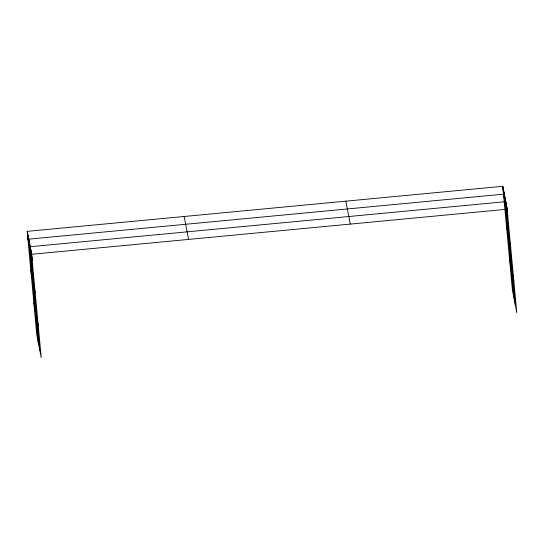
<?xml version="1.0" encoding="UTF-8"?>
<svg xmlns="http://www.w3.org/2000/svg" width="544" height="544" viewBox="0 0 544 544"><rect width="100%" height="100%" fill="white"/><g stroke="black" fill="none" stroke-linecap="round" stroke-linejoin="round"><path stroke-width="0.82" d="M27.2 231.35L31.64 254.286L41.235 357.707L36.795 334.778L27.2 231.35L502.765 186.293L507.205 209.222M31.64 254.286L504.75 209.454M503.377 192.855L507.817 215.784M506.342 224.822L510.782 247.751M509.395 257.754L513.835 280.684M345.828 201.164L350.268 224.094M184.137 216.485L188.578 239.414M27.812 237.918L32.252 260.848M30.777 269.878L35.217 292.815M33.83 302.811L38.27 325.747M507.042 208.386L516.8 312.65L512.36 289.714L502.765 186.293M506.879 207.543L507.491 214.105M506.552 205.863L507.328 213.268M506.389 205.02L507.001 211.582M506.226 204.177L506.838 210.746M505.906 202.497L506.675 209.902M515.331 305.082L505.743 201.654L30.178 246.718L39.766 350.139M505.58 200.818L506.185 207.38M505.254 199.131L506.022 206.536M505.09 198.295L505.696 204.857M504.927 197.452L505.532 204.014M504.601 195.772L505.369 203.177M504.438 194.929L505.05 201.491M513.869 297.514L504.274 194.092L28.71 239.149L38.304 342.57M503.941 192.358L504.716 199.784M503.771 191.488L504.383 198.05M503.601 190.624L504.213 197.186M503.438 189.754L504.043 196.323M503.098 188.027L503.88 195.452M502.935 187.156L503.54 193.718M31.477 253.443L32.089 260.005M31.314 252.606L31.926 259.168M30.988 250.92L31.763 258.325M30.824 250.084L31.436 256.646M30.661 249.24L31.273 255.802M30.342 247.561L31.11 254.959M30.015 245.874L30.62 252.443M29.689 244.195L30.457 251.6M29.526 243.352L30.131 249.92M29.362 242.515L29.968 249.077M29.036 240.829L29.804 248.234M28.873 239.992L29.485 246.554M28.376 237.415L29.152 244.848M28.206 236.552L28.818 243.114M28.036 235.681L28.648 242.25M27.703 233.954L28.478 241.38M27.533 233.084L28.145 239.646M27.37 232.22L27.975 238.782"/></g></svg>
